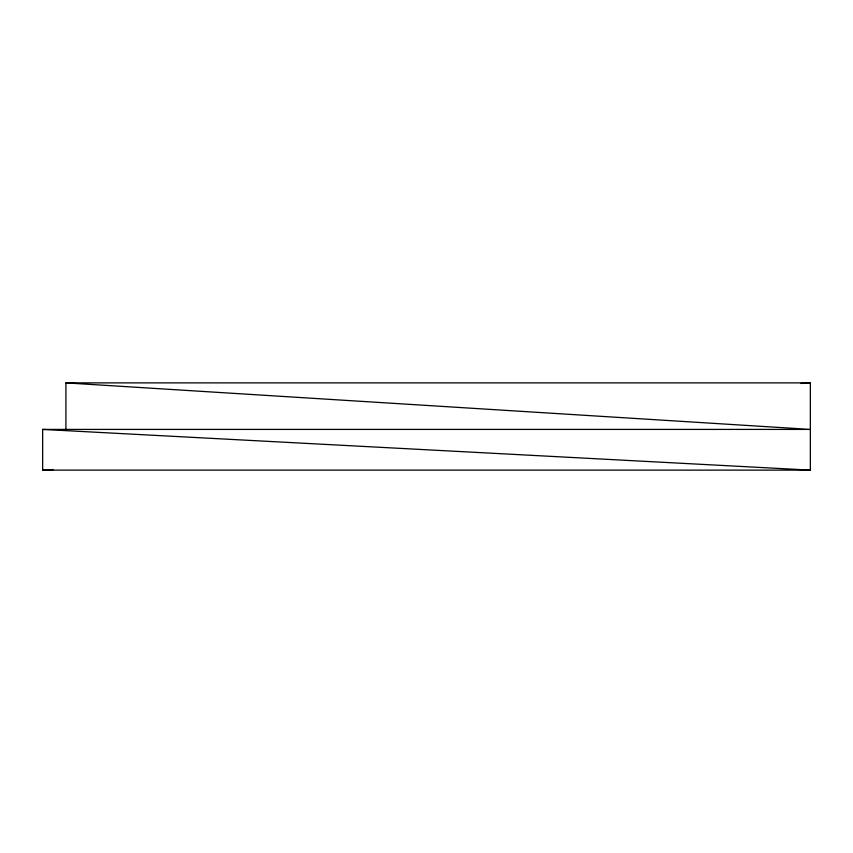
<?xml version="1.0" encoding="UTF-8"?>
<svg xmlns="http://www.w3.org/2000/svg" width="853" height="853" viewBox="0 0 853 853"><rect width="100%" height="100%" fill="white"/><g stroke="black" fill="none" stroke-linecap="round" stroke-linejoin="round"><path stroke-width="1.28" d="M801.042 383.466L810.35 382.88L810.35 470.12L42.65 470.12L42.65 429.411L810.35 429.411L65.916 382.88L65.916 429.411M42.65 470.12L53.291 469.555M65.916 382.88L810.35 382.88M42.65 429.411L810.35 470.12"/></g></svg>
